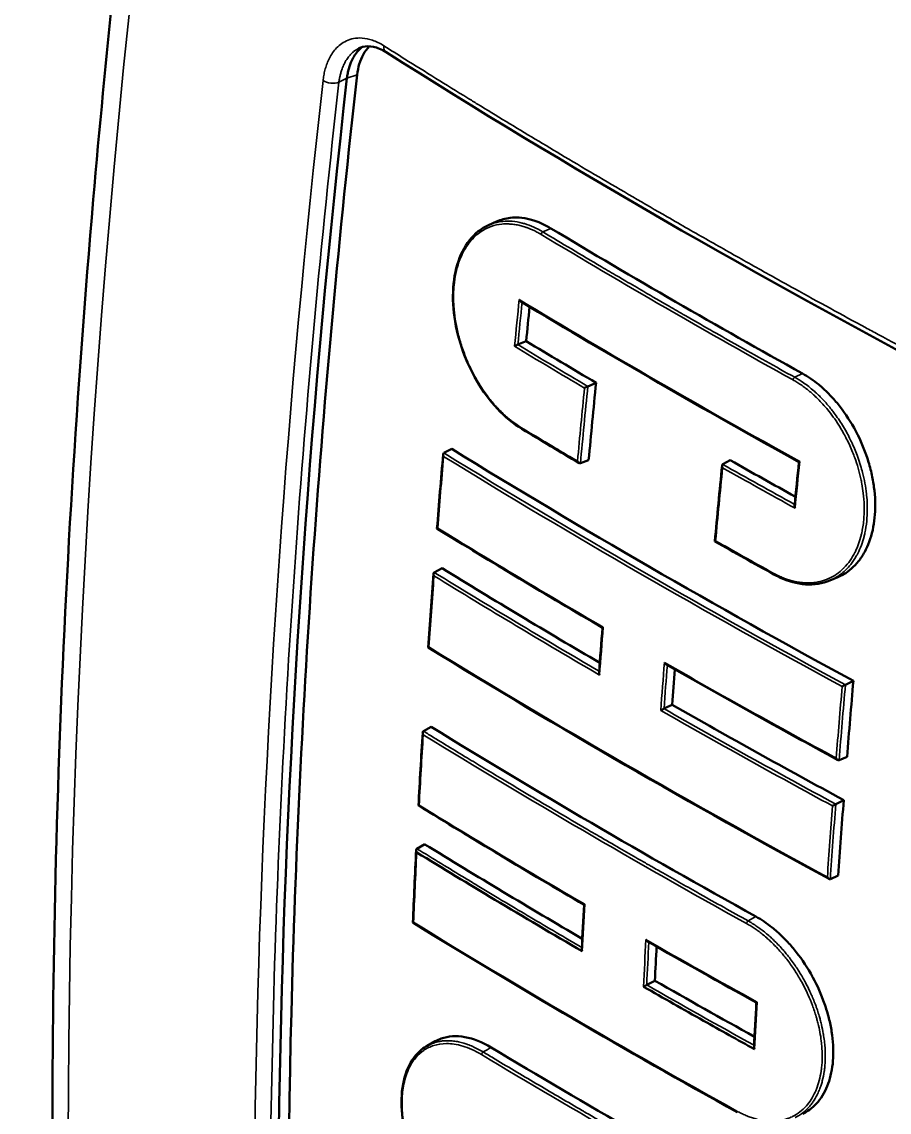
# Model space of a CAD drawing. Header units: millimetres. Extents: x 40 to 2195, y 40 to 1687.
# Drawn here: x 384.21 to 423.02, y 1357.22 to 1406.01 of the extents above; entities that cross this region are included whole.
import ezdxf

# ---------------------------------------------------------------- set-up
doc = ezdxf.new("R2010")
doc.units = ezdxf.units.MM
doc.header["$LTSCALE"] = 8
doc.layers.add('Visible (ISO)', color=7, linetype='Continuous', lineweight=50)
doc.layers.add('Visible Narrow (ISO)', color=7, linetype='Continuous', lineweight=35)

msp = doc.modelspace()

# ---------------------------------------------------------------- linework, layer by layer
at = {"layer": 'Visible (ISO)'}
for p, q in [((400.061, 1405.126), (400.061, 1405.126)), ((399.295, 1404.827), (399.294, 1404.827)), ((405.092, 1396.911), (405.448, 1397.071)), ((405.092, 1396.911), (405.092, 1396.911)), ((405.274, 1396.983), (405.273, 1396.983)), ((405.818, 1397.088), (405.818, 1397.088)), ((405.818, 1396.967), (405.818, 1396.967)), ((404.896, 1396.708), (404.896, 1396.708)), ((406.407, 1391.565), (406.782, 1391.723)), ((409.539, 1389.698), (409.91, 1389.858)), ((403.097, 1386.72), (403.452, 1386.897)), ((409.208, 1386.257), (409.577, 1386.39)), ((415.576, 1386.211), (415.915, 1386.39)), ((402.665, 1381.378), (403.019, 1381.561)), ((420.043, 1380.995), (420.043, 1380.995)), ((420.725, 1381.162), (420.375, 1381.015)), ((420.547, 1381.096), (420.547, 1381.096)), ((421.065, 1376.346), (421.422, 1376.522)), ((412.948, 1375.28), (413.314, 1375.456)), ((402.18, 1374.273), (402.535, 1374.463)), ((420.785, 1372.973), (421.14, 1373.123)), ((420.633, 1371.005), (420.99, 1371.186)), ((401.89, 1369.012), (402.245, 1369.208)), ((420.391, 1367.654), (420.746, 1367.81)), ((412.174, 1362.914), (412.541, 1363.104)), ((402.357, 1360.195), (402.715, 1360.394)), ((402.357, 1360.195), (402.357, 1360.194))]:
    msp.add_line(p, q, dxfattribs=at)
for centre, major_axis, ratio, start_param, end_param in [((717.722, 1536.23), (227.724, 394.43), 0.57735, 2.217515, 2.435242), ((692.607, 1554.662), (-394.774, -0.008), 0.577364, 0.765228, 0.805544), ((406.544, 1393.613), (0.063, -0.127), 0.546708, 4.671425, 5.571938), ((726.363, 1531.241), (227.652, 394.305), 0.57735, 2.230948, 2.234869), ((406.332, 1391.522), (-0.106, -0.053), 0.062312, 3.891026, 5.427065), ((693.396, 1522.014), (-397.11, 28.855), 0.525946, 0.803427, 0.814725), ((409.463, 1389.655), (-0.106, -0.054), 0.05702, 3.88272, 5.418759), ((729.544, 1529.405), (227.689, 394.368), 0.57735, 2.234883, 2.243754), ((403.161, 1386.593), (-0.064, 0.126), 0.556118, 6.281681, 7.818037), ((692.461, 1543.388), (-396.218, -0.006), 0.577361, 0.753313, 0.817465), ((409.149, 1386.385), (0.064, -0.126), 0.547028, 4.678926, 6.214963), ((415.641, 1386.086), (-0.065, 0.125), 0.53838, 0.003485, 1.539523), ((693.368, 1522.031), (-397.18, 27.875), 0.524316, 0.834858, 0.845041), ((418.879, 1384.28), (-0.066, 0.125), 0.534604, 0.681377, 1.542693), ((402.895, 1383.391), (-0.105, -0.053), 0.055299, 5.451947, 6.317027), ((415.328, 1382.82), (-0.106, -0.055), 0.043905, 5.399865, 6.311608), ((402.729, 1381.252), (-0.064, 0.126), 0.560184, 0.002521, 1.53877), ((692.408, 1538.27), (-396.753, -0.006), 0.57736, 0.753357, 0.779001), ((410.301, 1378.955), (-0.105, -0.055), 0.043676, 5.431612, 6.255748), ((402.5, 1378.072), (-0.104, -0.053), 0.04937, 5.46166, 6.313033), ((413.039, 1377.375), (0.066, -0.125), 0.547559, 4.687394, 5.571488), ((410.135, 1376.817), (-0.066, 0.125), 0.552167, 0.722918, 1.544921), ((733.996, 1526.834), (227.697, 394.383), 0.57735, 2.261184, 2.265254), ((420.987, 1376.301), (-0.105, -0.057), 0.031375, 3.862411, 5.398767), ((741.531, 1522.484), (227.599, 394.212), 0.57735, 2.251464, 2.260216), ((692.408, 1538.27), (-396.753, -0.006), 0.57736, 0.790558, 0.817422), ((412.873, 1375.236), (-0.104, -0.055), 0.037072, 3.891899, 5.428344), ((692.347, 1531.415), (-397.352, -0.005), 0.577358, 0.753407, 0.805419), ((420.721, 1373.099), (0.067, -0.124), 0.539343, 4.694298, 6.230328), ((402.066, 1370.995), (-0.103, -0.054), 0.041426, 5.474743, 6.307808), ((420.556, 1370.96), (-0.105, -0.057), 0.025469, 3.872105, 5.408458), ((741.531, 1522.484), (227.599, 394.212), 0.57735, 2.265214, 2.273954), ((692.547, 1518.675), (-398.073, 8.181), 0.563466, 0.765196, 0.790712), ((692.31, 1507.166), (-398.515, 19.665), 0.542556, 0.781418, 0.794132), ((420.326, 1367.779), (0.068, -0.124), 0.543546, 4.69831, 6.234343), ((692.31, 1507.166), (-398.515, 19.665), 0.542556, 0.794132, 0.808164), ((401.813, 1365.758), (-0.102, -0.054), 0.035505, 5.484488, 6.304018), ((412.21, 1364.979), (0.068, -0.124), 0.557201, 4.696637, 5.548605), ((733.996, 1526.834), (227.697, 394.383), 0.57735, 2.293372, 2.297363), ((409.364, 1364.454), (-0.067, 0.124), 0.56173, 0.7458, 1.526477), ((412.101, 1362.872), (-0.103, -0.056), 0.023392, 3.914993, 5.419423), ((692.31, 1507.166), (-398.515, 19.664), 0.542558, 0.817882, 0.827317), ((692.541, 1518.681), (-398.077, 7.954), 0.563098, 0.801967, 0.817599), ((417.181, 1362.185), (-0.103, -0.057), 0.018079, 5.434265, 6.27186), ((692.31, 1507.166), (-398.515, 19.664), 0.542558, 0.827317, 0.835266), ((692.324, 1517.687), (-398.153, 1.746), 0.574256, 0.767941, 0.813821), ((417.073, 1360.08), (-0.069, 0.123), 0.55363, 0.725635, 1.560953)]:
    msp.add_ellipse(centre, major_axis=major_axis, ratio=ratio, start_param=start_param, end_param=end_param, dxfattribs=at)
for points, knots in [([(389.449, 1300.75), (387.28, 1315.704), (386.019, 1331.417), (385.341, 1363.927), (385.921, 1380.794), (388.504, 1410.731), (390.088, 1423.651), (392.153, 1436.731)], [0, 0, 0, 0, 6.04023, 6.04023, 12.072816, 12.072816, 16.498672, 16.498672, 16.498672, 16.498672]), ([(398.763, 1403.485), (398.771, 1403.558), (398.782, 1403.63), (398.808, 1403.771), (398.824, 1403.84), (398.878, 1404.04), (398.922, 1404.165), (399.012, 1404.357), (399.052, 1404.429), (399.12, 1404.536), (399.145, 1404.573), (399.245, 1404.703), (399.325, 1404.786), (399.427, 1404.867), (399.441, 1404.878), (399.456, 1404.888)], [0.0000293, 0.0000293, 0.0000293, 0.0000293, 0.0255319, 0.0255319, 0.0510632, 0.0510632, 0.1022479, 0.1022479, 0.1363719, 0.1363719, 0.155874, 0.155874, 0.2078289, 0.2078289, 0.21638, 0.21638, 0.21638, 0.21638]), ([(399.219, 1403.638), (399.238, 1403.809), (399.271, 1403.971), (399.361, 1404.274), (399.418, 1404.414), (399.568, 1404.686), (399.663, 1404.813), (399.772, 1404.917)], [-0.472271, -0.472271, -0.472271, -0.472271, -0.4128749, -0.4128749, -0.3533168, -0.3533168, -0.2839025, -0.2839025, -0.2839025, -0.2839025]), ([(400.51, 1404.65), (400.314, 1404.774), (400.119, 1404.855), (399.771, 1404.93), (399.614, 1404.928), (399.412, 1404.878), (399.352, 1404.856), (399.295, 1404.827)], [0, 0, 0, 0, 0.0944438, 0.0944438, 0.1884282, 0.1884282, 0.2309997, 0.2309997, 0.2309997, 0.2309997]), ([(397.135, 1321.77), (396.213, 1334.676), (395.926, 1347.996), (396.622, 1375.346), (397.605, 1389.355), (399.219, 1403.637)], [-9.905801, -9.905801, -9.905801, -9.905801, -4.95291, -4.95291, -0.000049, -0.000049, -0.000049, -0.000049]), ([(406.593, 1387.792), (406.212, 1388.022), (405.835, 1388.332), (405.154, 1389.06), (404.839, 1389.486), (404.301, 1390.406), (404.071, 1390.91), (403.725, 1391.936), (403.605, 1392.47), (403.487, 1393.501), (403.49, 1394.01), (403.619, 1394.94), (403.746, 1395.372), (404.112, 1396.102), (404.355, 1396.41), (404.78, 1396.747), (404.932, 1396.839), (405.092, 1396.911)], [0, 0, 0, 0, 0.163694, 0.163694, 0.32524, 0.32524, 0.487601, 0.487601, 0.651103, 0.651103, 0.815543, 0.815543, 0.980453, 0.980453, 1.144804, 1.144804, 1.225611, 1.225611, 1.225611, 1.225611]), ([(407.889, 1396.77), (407.653, 1396.912), (407.413, 1397.025), (407.175, 1397.105), (407.104, 1397.129), (407.034, 1397.15), (406.964, 1397.168), (406.797, 1397.211), (406.632, 1397.238), (406.47, 1397.248), (406.334, 1397.257), (406.2, 1397.254), (406.07, 1397.24), (405.852, 1397.216), (405.644, 1397.159), (405.448, 1397.071)], [0.000001, 0.000001, 0.000001, 0.000001, 0.1025906, 0.1025906, 0.1025906, 0.1329629, 0.1329629, 0.1329629, 0.2055168, 0.2055168, 0.2055168, 0.2666887, 0.2666887, 0.2666887, 0.3694894, 0.3694894, 0.3694894, 0.3694894]), ([(420.725, 1381.162), (420.811, 1381.198), (420.894, 1381.239), (420.975, 1381.285), (420.979, 1381.288), (420.984, 1381.29), (420.988, 1381.293), (421.228, 1381.433), (421.454, 1381.625), (421.654, 1381.877), (421.753, 1382.001), (421.845, 1382.139), (421.928, 1382.293), (422.007, 1382.436), (422.074, 1382.587), (422.132, 1382.742), (422.259, 1383.085), (422.336, 1383.451), (422.373, 1383.821), (422.41, 1384.19), (422.411, 1384.598), (422.362, 1385.039), (422.341, 1385.237), (422.309, 1385.442), (422.266, 1385.652), (422.221, 1385.876), (422.165, 1386.096), (422.101, 1386.31), (421.971, 1386.741), (421.806, 1387.147), (421.62, 1387.521), (421.616, 1387.53), (421.611, 1387.539), (421.607, 1387.548), (421.407, 1387.946), (421.175, 1388.322), (420.916, 1388.668), (420.799, 1388.825), (420.676, 1388.976), (420.548, 1389.12), (420.397, 1389.291), (420.239, 1389.45), (420.076, 1389.597), (420.008, 1389.659), (419.939, 1389.718), (419.869, 1389.776), (419.633, 1389.969), (419.39, 1390.136), (419.143, 1390.273)], [0.359759, 0.359759, 0.359759, 0.359759, 0.402582, 0.402582, 0.402582, 0.404955, 0.404955, 0.404955, 0.532597, 0.532597, 0.532597, 0.595416, 0.595416, 0.595416, 0.65441, 0.65441, 0.65441, 0.784707, 0.784707, 0.784707, 0.914588, 0.914588, 0.914588, 0.972952, 0.972952, 0.972952, 1.035203, 1.035203, 1.035203, 1.160774, 1.160774, 1.160774, 1.163741, 1.163741, 1.163741, 1.297612, 1.297612, 1.297612, 1.358369, 1.358369, 1.358369, 1.430443, 1.430443, 1.430443, 1.460614, 1.460614, 1.460614, 1.562539, 1.562539, 1.562539, 1.562539]), ([(418.985, 1386.313), (418.985, 1386.313), (418.986, 1386.314), (418.99, 1386.317), (418.994, 1386.321), (419.009, 1386.329), (419.018, 1386.334), (419.022, 1386.337), (419.022, 1386.337), (419.022, 1386.337)], [-0.004842112, -0.004842112, -0.004842112, -0.004842112, -0.003891126, -0.003891126, -0.002246713, -0.002246713, 0, 0, 0.000037705, 0.000037705, 0.000037705, 0.000037705]), ([(420.375, 1381.015), (420.042, 1380.876), (419.668, 1380.816), (418.907, 1380.866), (418.509, 1380.973), (418.033, 1381.195), (417.945, 1381.24), (417.858, 1381.288)], [0, 0, 0, 0, 0.1610878, 0.1610878, 0.3202573, 0.3202573, 0.3561771, 0.3561771, 0.3561771, 0.3561771]), ([(402.18, 1374.273), (402.175, 1374.27), (402.17, 1374.266), (402.161, 1374.255), (402.158, 1374.248), (402.151, 1374.229), (402.149, 1374.215), (402.15, 1374.185), (402.153, 1374.17), (402.162, 1374.137), (402.169, 1374.122), (402.173, 1374.114), (402.173, 1374.114), (402.173, 1374.114)], [0.000001, 0.000001, 0.000001, 0.000001, 0.00234912, 0.00234912, 0.00499152, 0.00499152, 0.00933891, 0.00933891, 0.01331814, 0.01331814, 0.01856634, 0.01856634, 0.01868873, 0.01868873, 0.01868873, 0.01868873]), ([(401.89, 1369.012), (401.885, 1369.008), (401.88, 1369.004), (401.871, 1368.993), (401.868, 1368.987), (401.861, 1368.967), (401.859, 1368.953), (401.861, 1368.923), (401.863, 1368.908), (401.873, 1368.875), (401.88, 1368.86), (401.884, 1368.853), (401.884, 1368.852), (401.884, 1368.849)], [0.000001, 0.000001, 0.000001, 0.000001, 0.00236883, 0.00236883, 0.00503564, 0.00503564, 0.00940034, 0.00940034, 0.01335065, 0.01335065, 0.01867467, 0.01867467, 0.01878284, 0.01878284, 0.01878284, 0.01878284]), ([(409.369, 1366.504), (409.369, 1366.504), (409.37, 1366.504), (409.372, 1366.506), (409.376, 1366.509), (409.388, 1366.516), (409.396, 1366.521), (409.401, 1366.524), (409.401, 1366.524), (409.402, 1366.524)], [-0.005596045, -0.005596045, -0.005596045, -0.005596045, -0.004792033, -0.004792033, -0.002711091, -0.002711091, 0, 0, 0.00006603, 0.00006603, 0.00006603, 0.00006603]), ([(419.165, 1357.152), (419.205, 1357.172), (419.244, 1357.192), (419.282, 1357.215), (419.288, 1357.218), (419.294, 1357.222), (419.3, 1357.225), (419.525, 1357.358), (419.733, 1357.541), (419.913, 1357.78), (420.003, 1357.899), (420.086, 1358.033), (420.16, 1358.182), (420.229, 1358.319), (420.286, 1358.463), (420.334, 1358.612), (420.441, 1358.942), (420.498, 1359.295), (420.517, 1359.653), (420.535, 1360.011), (420.516, 1360.406), (420.448, 1360.834), (420.417, 1361.025), (420.377, 1361.223), (420.326, 1361.426), (420.271, 1361.646), (420.206, 1361.861), (420.133, 1362.071), (419.987, 1362.489), (419.809, 1362.884), (419.611, 1363.25), (419.605, 1363.261), (419.6, 1363.272), (419.594, 1363.283), (419.38, 1363.673), (419.136, 1364.044), (418.867, 1364.385), (418.746, 1364.538), (418.621, 1364.686), (418.491, 1364.827), (418.333, 1364.997), (418.17, 1365.156), (418.003, 1365.304), (417.934, 1365.364), (417.865, 1365.423), (417.795, 1365.479), (417.555, 1365.672), (417.308, 1365.839), (417.06, 1365.977)], [0.381252, 0.381252, 0.381252, 0.381252, 0.40271, 0.40271, 0.40271, 0.406135, 0.406135, 0.406135, 0.532573, 0.532573, 0.532573, 0.595958, 0.595958, 0.595958, 0.654617, 0.654617, 0.654617, 0.785024, 0.785024, 0.785024, 0.915233, 0.915233, 0.915233, 0.973595, 0.973595, 0.973595, 1.036711, 1.036711, 1.036711, 1.162183, 1.162183, 1.162183, 1.165896, 1.165896, 1.165896, 1.3003, 1.3003, 1.3003, 1.360761, 1.360761, 1.360761, 1.433866, 1.433866, 1.433866, 1.463923, 1.463923, 1.463923, 1.566843, 1.566843, 1.566843, 1.566843]), ([(405.219, 1360.117), (404.82, 1360.357), (404.421, 1360.515), (403.657, 1360.651), (403.3, 1360.628), (402.888, 1360.482), (402.8, 1360.442), (402.715, 1360.394)], [-1.3084077, -1.3084077, -1.3084077, -1.3084077, -1.1803017, -1.1803017, -1.0526779, -1.0526779, -1.0156864, -1.0156864, -1.0156864, -1.0156864]), ([(404.598, 1351.494), (404.214, 1351.725), (403.829, 1352.035), (403.119, 1352.759), (402.785, 1353.18), (402.203, 1354.082), (401.947, 1354.575), (401.546, 1355.569), (401.394, 1356.083), (401.214, 1357.067), (401.182, 1357.549), (401.24, 1358.432), (401.334, 1358.841), (401.634, 1359.527), (401.844, 1359.813), (402.181, 1360.086), (402.267, 1360.144), (402.357, 1360.194)], [0.000207, 0.000207, 0.000207, 0.000207, 0.165282, 0.165282, 0.327833, 0.327833, 0.490071, 0.490071, 0.652248, 0.652248, 0.814007, 0.814007, 0.977768, 0.977768, 1.139661, 1.139661, 1.190787, 1.190787, 1.190787, 1.190787])]:
    msp.add_open_spline(points, degree=3, knots=knots, dxfattribs=at)
for points in [[(425.95, 1389.962), (417.094, 1394.63), (408.597, 1399.536), (400.51, 1404.65)], [(418.985, 1386.313), (414.747, 1388.653), (410.599, 1391.048), (406.546, 1393.494)], [(409.152, 1386.266), (408.295, 1386.774), (407.442, 1387.283), (406.593, 1387.793)], [(402.79, 1383.338), (402.878, 1384.445), (402.971, 1385.553), (403.066, 1386.663)], [(415.222, 1382.765), (415.327, 1383.895), (415.436, 1385.026), (415.548, 1386.16)], [(418.786, 1384.355), (418.851, 1385.007), (418.917, 1385.66), (418.985, 1386.313)], [(410.197, 1378.901), (407.694, 1380.36), (405.225, 1381.84), (402.791, 1383.338)], [(417.858, 1381.287), (416.976, 1381.778), (416.097, 1382.27), (415.222, 1382.764)], [(402.396, 1378.018), (402.471, 1379.117), (402.551, 1380.218), (402.634, 1381.321)], [(410.04, 1376.887), (410.091, 1377.557), (410.143, 1378.229), (410.197, 1378.901)], [(420.335, 1367.661), (414.168, 1371.001), (408.182, 1374.457), (402.396, 1378.018)], [(420.731, 1372.98), (418.136, 1374.386), (415.573, 1375.811), (413.044, 1377.257)], [(401.963, 1370.941), (402.021, 1372.03), (402.084, 1373.121), (402.15, 1374.213)], [(409.369, 1366.504), (406.866, 1367.964), (404.397, 1369.443), (401.963, 1370.941)], [(401.711, 1365.703), (401.757, 1366.784), (401.806, 1367.866), (401.86, 1368.951)], [(409.267, 1364.52), (409.3, 1365.181), (409.334, 1365.842), (409.369, 1366.504)], [(416.227, 1357.222), (411.263, 1359.976), (406.421, 1362.805), (401.711, 1365.703)], [(417.078, 1362.128), (415.443, 1363.031), (413.822, 1363.942), (412.214, 1364.862)], [(416.976, 1360.147), (417.009, 1360.807), (417.043, 1361.467), (417.078, 1362.128)]]:
    msp.add_open_spline(points, degree=3, dxfattribs=at)
at = {"layer": 'Visible Narrow (ISO)'}
for p, q in [((398.402, 1403.305), (398.763, 1403.485)), ((398.763, 1403.485), (399.219, 1403.638)), ((407.528, 1396.61), (407.889, 1396.77)), ((418.796, 1390.105), (419.143, 1390.273)), ((416.711, 1365.783), (417.06, 1365.977))]:
    msp.add_line(p, q, dxfattribs=at)
for centre, major_axis, ratio, start_param, end_param in [((695.693, 1547.208), (-215.008, -399.565), 0.556823, 5.274195, 5.638764), ((400.777, 1405.073), (-0.267, -0.423), 0.603, 5.375287, 6.28308), ((717.337, 1536.452), (-228.211, -395.272), 0.57735, 5.35922, 5.576788), ((398.061, 1403.514), (-0.497, 0.056), 0.492074, 0.791687, 2.381269), ((407.521, 1396.525), (0.0515, 0.0857), 0.588868, 0.695644, 2.231201), ((692.607, 1554.625), (-395.384, 0), 0.57735, 0.76524, 0.805557), ((726.271, 1531.294), (227.951, 394.822), 0.57735, 2.229797, 2.235126), ((726.43, 1531.295), (227.964, 394.856), 0.57734, 2.230065, 2.234899), ((692.563, 1551.512), (395.818, 0), 0.57735, 3.904569, 3.949414), ((693.389, 1521.934), (-397.712, 28.897), 0.525949, 0.80313, 0.814428), ((693.31, 1521.975), (-397.493, 28.883), 0.525947, 0.803381, 0.814682), ((418.789, 1390.02), (0.0485, 0.0875), 0.565595, 0.675484, 2.21158), ((729.456, 1529.455), (227.988, 394.887), 0.57735, 2.235141, 2.243496), ((729.374, 1529.338), (227.832, 394.601), 0.577365, 2.23493, 2.243728), ((406.644, 1387.879), (-0.0515, -0.0857), 0.588839, 5.398509, 6.283185), ((692.459, 1543.41), (-396.718, -0.001), 0.577351, 0.753366, 0.817429), ((723.631, 1532.818), (-227.9, -394.735), 0.57735, 5.393316, 5.401551), ((692.461, 1543.337), (-396.827, 0), 0.577351, 0.753619, 0.817176), ((693.208, 1521.952), (-397.453, 27.894), 0.524317, 0.834898, 0.84613), ((738.822, 1524.048), (-227.951, -394.822), 0.57735, 5.371389, 5.376714), ((735.636, 1525.887), (-227.988, -394.887), 0.57735, 5.376738, 5.38508), ((693.362, 1521.958), (-397.782, 27.909), 0.524333, 0.835142, 0.846439), ((692.422, 1540.337), (397.147, 0.078), 0.577477, 3.895125, 3.922002), ((692.497, 1509.783), (397.294, -36.858), 0.508753, 3.988291, 3.992623), ((692.497, 1509.783), (397.294, -36.858), 0.508753, 3.992623, 3.997294), ((723.631, 1532.818), (-227.9, -394.735), 0.57735, 5.407065, 5.41529), ((692.407, 1538.213), (-397.361, 0), 0.57735, 0.753662, 0.780526), ((692.402, 1538.285), (-397.249, -0.001), 0.577351, 0.753409, 0.780189), ((417.907, 1381.376), (-0.0486, -0.0874), 0.564937, 5.408093, 6.283266), ((731.177, 1528.462), (-227.998, -394.904), 0.57735, 5.401593, 5.407104), ((692.378, 1535.147), (397.644, -0.001), 0.577349, 3.895279, 3.958705), ((733.915, 1526.881), (227.998, 394.904), 0.57735, 2.26, 2.265512), ((692.428, 1540.268), (397.156, 0), 0.57735, 3.931866, 3.958743), ((734.067, 1526.881), (228.006, 394.924), 0.577345, 2.260274, 2.265288), ((741.36, 1522.405), (227.73, 394.438), 0.577351, 2.251502, 2.26018), ((741.462, 1522.524), (227.9, 394.735), 0.57735, 2.251723, 2.259959), ((692.407, 1538.218), (-397.36, -0.005), 0.577358, 0.790264, 0.817127), ((692.384, 1538.273), (-397.222, 0.001), 0.577349, 0.790522, 0.817388), ((723.631, 1532.818), (-227.9, -394.735), 0.57735, 5.425473, 5.433685), ((692.347, 1531.35), (-397.958, 0), 0.57735, 0.75371, 0.805426), ((692.322, 1528.322), (398.179, 0.037), 0.57741, 3.895267, 3.922075), ((741.397, 1522.42), (227.756, 394.484), 0.577351, 2.265252, 2.273918), ((741.462, 1522.524), (227.9, 394.735), 0.57735, 2.265473, 2.273697), ((723.631, 1532.818), (-227.9, -394.735), 0.57735, 5.439198, 5.447391), ((731.177, 1528.462), (-227.998, -394.904), 0.57735, 5.433713, 5.439205), ((692.292, 1523.179), (398.494, 0.001), 0.577352, 3.895344, 3.946989), ((416.709, 1365.699), (0.0485, 0.0874), 0.565672, 0.737997, 2.274099), ((733.915, 1526.881), (227.998, 394.904), 0.57735, 2.29212, 2.297616), ((692.324, 1528.289), (398.181, 0), 0.57735, 3.931853, 3.94928), ((734.087, 1526.895), (228.02, 394.95), 0.577344, 2.292401, 2.297396), ((692.401, 1518.603), (-398.381, 7.959), 0.5631, 0.801917, 0.818746), ((738.822, 1524.048), (-227.951, -394.822), 0.57735, 5.433699, 5.439204), ((692.273, 1506.276), (-398.771, 13.52), 0.553854, 0.784595, 0.830155), ((404.855, 1359.837), (0.0515, 0.0857), 0.588903, 0.790554, 2.343421), ((416.275, 1357.31), (-0.0485, -0.0874), 0.565681, 5.437871, 6.283266)]:
    msp.add_ellipse(centre, major_axis=major_axis, ratio=ratio, start_param=start_param, end_param=end_param, dxfattribs=at)
for points, knots in [([(400.412, 1404.94), (400.233, 1405.053), (399.892, 1405.213), (399.438, 1405.302), (399.05, 1405.276), (398.725, 1405.166), (398.459, 1405), (398.244, 1404.794), (398.075, 1404.565), (397.944, 1404.326), (397.844, 1404.08), (397.774, 1403.847), (397.723, 1403.612), (397.701, 1403.456), (397.692, 1403.379)], [0, 0, 0, 0, 0.0833333, 0.1666667, 0.25, 0.3333333, 0.4166667, 0.5, 0.5833333, 0.6666667, 0.75, 0.8333333, 0.9166667, 1, 1, 1, 1]), ([(399.294, 1404.827), (399.264, 1404.812), (399.235, 1404.796), (399.17, 1404.756), (399.134, 1404.732), (399.097, 1404.704), (399.093, 1404.701), (399.052, 1404.67), (399.018, 1404.64), (398.955, 1404.581), (398.927, 1404.552), (398.869, 1404.487), (398.839, 1404.451), (398.79, 1404.385), (398.77, 1404.356), (398.728, 1404.292), (398.707, 1404.256), (398.668, 1404.188), (398.651, 1404.154), (398.617, 1404.085), (398.601, 1404.05), (398.571, 1403.979), (398.558, 1403.945), (398.535, 1403.882), (398.525, 1403.853), (398.506, 1403.796), (398.498, 1403.767), (398.486, 1403.728), (398.484, 1403.718), (398.467, 1403.655), (398.454, 1403.603), (398.44, 1403.535), (398.437, 1403.52), (398.423, 1403.447), (398.413, 1403.389), (398.404, 1403.323), (398.403, 1403.314), (398.402, 1403.305)], [0.3420576, 0.3420576, 0.3420576, 0.3420576, 0.3721606, 0.3721606, 0.4121559, 0.4121559, 0.4166667, 0.4166667, 0.4603672, 0.4603672, 0.5, 0.5, 0.5470528, 0.5470528, 0.5833333, 0.5833333, 0.6263423, 0.6263423, 0.6666667, 0.6666667, 0.7087995, 0.7087995, 0.75, 0.75, 0.785041, 0.785041, 0.8210174, 0.8210174, 0.8333333, 0.8333333, 0.8982994, 0.8982994, 0.9166667, 0.9166667, 0.9887464, 0.9887464, 1, 1, 1, 1]), ([(425.853, 1390.251), (425.319, 1390.533), (424.772, 1390.823), (424.21, 1391.122), (423.662, 1391.414), (423.101, 1391.715), (422.525, 1392.026), (422.338, 1392.127), (422.148, 1392.229), (421.958, 1392.332), (421.442, 1392.611), (420.916, 1392.898), (420.38, 1393.191), (419.861, 1393.476), (419.333, 1393.766), (418.798, 1394.062), (418.416, 1394.274), (418.03, 1394.488), (417.641, 1394.705), (417.045, 1395.038), (416.443, 1395.376), (415.837, 1395.719), (415.239, 1396.057), (414.637, 1396.399), (414.032, 1396.745), (413.719, 1396.925), (413.404, 1397.105), (413.089, 1397.287), (412.07, 1397.874), (411.045, 1398.471), (410.031, 1399.069), (409.517, 1399.371), (409.006, 1399.674), (408.499, 1399.976), (408.056, 1400.24), (407.617, 1400.503), (407.184, 1400.764), (406.745, 1401.027), (406.313, 1401.289), (405.887, 1401.547), (405.452, 1401.812), (405.024, 1402.073), (404.606, 1402.329), (404.458, 1402.419), (404.312, 1402.509), (404.168, 1402.598), (403.677, 1402.899), (403.201, 1403.194), (402.739, 1403.481), (402.264, 1403.776), (401.802, 1404.065), (401.354, 1404.346), (401.034, 1404.547), (400.72, 1404.745), (400.412, 1404.94)], [0, 0, 0, 0, 0.072612, 0.072612, 0.072612, 0.143538, 0.143538, 0.143538, 0.166667, 0.166667, 0.166667, 0.229194, 0.229194, 0.229194, 0.289872, 0.289872, 0.289872, 0.333333, 0.333333, 0.333333, 0.400048, 0.400048, 0.400048, 0.46584, 0.46584, 0.46584, 0.5, 0.5, 0.5, 0.610613, 0.610613, 0.610613, 0.666667, 0.666667, 0.666667, 0.715567, 0.715567, 0.715567, 0.76497, 0.76497, 0.76497, 0.815524, 0.815524, 0.815524, 0.833333, 0.833333, 0.833333, 0.893665, 0.893665, 0.893665, 0.955708, 0.955708, 0.955708, 1, 1, 1, 1]), ([(407.449, 1396.497), (407.386, 1396.535), (407.323, 1396.57), (407.26, 1396.603), (407.133, 1396.671), (407.007, 1396.729), (406.881, 1396.777), (406.836, 1396.795), (406.792, 1396.811), (406.747, 1396.826), (406.685, 1396.846), (406.623, 1396.865), (406.561, 1396.881), (406.486, 1396.901), (406.411, 1396.917), (406.336, 1396.931), (406.261, 1396.944), (406.186, 1396.954), (406.112, 1396.96), (406.038, 1396.966), (405.965, 1396.969), (405.892, 1396.969), (405.873, 1396.969), (405.853, 1396.968), (405.834, 1396.968), (405.787, 1396.966), (405.741, 1396.963), (405.695, 1396.959), (405.529, 1396.943), (405.369, 1396.908), (405.216, 1396.854), (405.146, 1396.829), (405.077, 1396.8), (405.01, 1396.768), (404.979, 1396.753), (404.949, 1396.738), (404.919, 1396.721), (404.721, 1396.612), (404.537, 1396.468), (404.374, 1396.291), (404.358, 1396.274), (404.342, 1396.256), (404.327, 1396.238), (404.311, 1396.22), (404.295, 1396.201), (404.28, 1396.183), (404.124, 1395.993), (403.99, 1395.772), (403.881, 1395.524), (403.865, 1395.488), (403.849, 1395.451), (403.834, 1395.414), (403.829, 1395.401), (403.824, 1395.389), (403.819, 1395.376), (403.759, 1395.219), (403.707, 1395.053), (403.665, 1394.879), (403.624, 1394.711), (403.593, 1394.535), (403.571, 1394.353), (403.536, 1394.071), (403.524, 1393.776), (403.535, 1393.471), (403.539, 1393.376), (403.544, 1393.281), (403.552, 1393.184), (403.553, 1393.167), (403.555, 1393.15), (403.556, 1393.133), (403.59, 1392.755), (403.657, 1392.367), (403.756, 1391.982), (403.759, 1391.97), (403.762, 1391.959), (403.765, 1391.947), (403.774, 1391.913), (403.783, 1391.878), (403.792, 1391.844), (403.821, 1391.742), (403.851, 1391.64), (403.883, 1391.539), (403.916, 1391.438), (403.95, 1391.338), (403.987, 1391.238), (404.023, 1391.14), (404.06, 1391.042), (404.1, 1390.946), (404.129, 1390.876), (404.158, 1390.807), (404.189, 1390.739), (404.21, 1390.691), (404.231, 1390.643), (404.253, 1390.596), (404.3, 1390.496), (404.349, 1390.397), (404.399, 1390.301), (404.499, 1390.11), (404.603, 1389.928), (404.711, 1389.758), (404.726, 1389.734), (404.741, 1389.71), (404.756, 1389.687), (404.79, 1389.634), (404.824, 1389.583), (404.859, 1389.532), (404.917, 1389.446), (404.977, 1389.363), (405.036, 1389.284), (405.098, 1389.202), (405.159, 1389.123), (405.221, 1389.048), (405.273, 1388.984), (405.325, 1388.923), (405.377, 1388.864), (405.421, 1388.814), (405.465, 1388.766), (405.509, 1388.72), (405.574, 1388.651), (405.639, 1388.586), (405.703, 1388.524), (405.769, 1388.459), (405.835, 1388.399), (405.901, 1388.342), (405.932, 1388.315), (405.962, 1388.288), (405.993, 1388.263), (406.044, 1388.22), (406.094, 1388.18), (406.144, 1388.142), (406.201, 1388.097), (406.258, 1388.055), (406.315, 1388.016), (406.373, 1387.975), (406.431, 1387.936), (406.488, 1387.9), (406.516, 1387.882), (406.544, 1387.865), (406.573, 1387.848)], [0, 0, 0, 0, 0.0162412, 0.0162412, 0.0162412, 0.0490867, 0.0490867, 0.0490867, 0.0607006, 0.0607006, 0.0607006, 0.0769231, 0.0769231, 0.0769231, 0.0965202, 0.0965202, 0.0965202, 0.1161638, 0.1161638, 0.1161638, 0.1357988, 0.1357988, 0.1357988, 0.1410805, 0.1410805, 0.1410805, 0.1538462, 0.1538462, 0.1538462, 0.1998976, 0.1998976, 0.1998976, 0.2211537, 0.2211537, 0.2211537, 0.2307692, 0.2307692, 0.2307692, 0.2949742, 0.2949742, 0.2949742, 0.3013161, 0.3013161, 0.3013161, 0.3076923, 0.3076923, 0.3076923, 0.3720677, 0.3720677, 0.3720677, 0.3814451, 0.3814451, 0.3814451, 0.3846154, 0.3846154, 0.3846154, 0.4236889, 0.4236889, 0.4236889, 0.4615656, 0.4615656, 0.4615656, 0.5201952, 0.5201952, 0.5201952, 0.5384615, 0.5384615, 0.5384615, 0.5416851, 0.5416851, 0.5416851, 0.6132193, 0.6132193, 0.6132193, 0.6153846, 0.6153846, 0.6153846, 0.621779, 0.621779, 0.621779, 0.6407584, 0.6407584, 0.6407584, 0.6597242, 0.6597242, 0.6597242, 0.6786009, 0.6786009, 0.6786009, 0.6923077, 0.6923077, 0.6923077, 0.7019183, 0.7019183, 0.7019183, 0.7225212, 0.7225212, 0.7225212, 0.7634877, 0.7634877, 0.7634877, 0.7692308, 0.7692308, 0.7692308, 0.7821647, 0.7821647, 0.7821647, 0.804199, 0.804199, 0.804199, 0.8269572, 0.8269572, 0.8269572, 0.8461538, 0.8461538, 0.8461538, 0.8623521, 0.8623521, 0.8623521, 0.8864008, 0.8864008, 0.8864008, 0.9112905, 0.9112905, 0.9112905, 0.9230769, 0.9230769, 0.9230769, 0.9425669, 0.9425669, 0.9425669, 0.9651299, 0.9651299, 0.9651299, 0.9884086, 0.9884086, 0.9884086, 1, 1, 1, 1]), ([(407.528, 1396.61), (407.255, 1396.774), (406.979, 1396.898), (406.705, 1396.98), (406.675, 1396.988), (406.646, 1396.996), (406.617, 1397.004), (406.613, 1397.005), (406.609, 1397.006), (406.604, 1397.007), (406.306, 1397.085), (406.012, 1397.109), (405.734, 1397.082), (405.727, 1397.081), (405.72, 1397.08), (405.713, 1397.079), (405.495, 1397.055), (405.287, 1396.999), (405.092, 1396.911)], [0, 0, 0, 0, 0.0694934, 0.0694934, 0.0694934, 0.0769231, 0.0769231, 0.0769231, 0.0779828, 0.0779828, 0.0779828, 0.1538462, 0.1538462, 0.1538462, 0.1558088, 0.1558088, 0.1558088, 0.2155292, 0.2155292, 0.2155292, 0.2155292]), ([(418.796, 1390.105), (418.373, 1390.339), (417.942, 1390.579), (417.502, 1390.826), (417.061, 1391.072), (416.611, 1391.325), (416.15, 1391.586), (416.132, 1391.596), (416.114, 1391.606), (416.095, 1391.617), (415.736, 1391.82), (415.37, 1392.027), (415, 1392.238), (414.996, 1392.24), (414.993, 1392.242), (414.989, 1392.244), (414.629, 1392.45), (414.264, 1392.658), (413.898, 1392.868), (413.657, 1393.007), (413.416, 1393.146), (413.174, 1393.285), (413.166, 1393.29), (413.158, 1393.294), (413.15, 1393.299), (412.782, 1393.511), (412.414, 1393.724), (412.049, 1393.937), (411.775, 1394.096), (411.503, 1394.255), (411.233, 1394.413), (411.139, 1394.468), (411.045, 1394.523), (410.952, 1394.578), (410.715, 1394.717), (410.48, 1394.855), (410.248, 1394.991), (410.214, 1395.011), (410.181, 1395.031), (410.147, 1395.051), (409.69, 1395.32), (409.244, 1395.585), (408.806, 1395.846), (408.372, 1396.104), (407.947, 1396.359), (407.528, 1396.61)], [0, 0, 0, 0, 0.1225648, 0.1225648, 0.1225648, 0.2451296, 0.2451296, 0.2451296, 0.25, 0.25, 0.25, 0.3452838, 0.3452838, 0.3452838, 0.3461752, 0.3461752, 0.3461752, 0.4389421, 0.4389421, 0.4389421, 0.5, 0.5, 0.5, 0.5020288, 0.5020288, 0.5020288, 0.5949468, 0.5949468, 0.5949468, 0.6644362, 0.6644362, 0.6644362, 0.6886924, 0.6886924, 0.6886924, 0.75, 0.75, 0.75, 0.7589848, 0.7589848, 0.7589848, 0.8800878, 0.8800878, 0.8800878, 1, 1, 1, 1]), ([(417.838, 1381.341), (417.904, 1381.306), (417.97, 1381.271), (418.036, 1381.239), (418.102, 1381.207), (418.169, 1381.177), (418.235, 1381.149), (418.301, 1381.122), (418.368, 1381.096), (418.434, 1381.073), (418.496, 1381.052), (418.557, 1381.033), (418.619, 1381.015), (418.645, 1381.008), (418.671, 1381.001), (418.698, 1380.994), (418.782, 1380.973), (418.866, 1380.955), (418.951, 1380.941), (419.035, 1380.927), (419.12, 1380.917), (419.204, 1380.911), (419.288, 1380.904), (419.371, 1380.902), (419.454, 1380.904), (419.47, 1380.905), (419.486, 1380.905), (419.502, 1380.906), (419.516, 1380.907), (419.53, 1380.907), (419.544, 1380.908), (419.68, 1380.917), (419.812, 1380.937), (419.94, 1380.968), (420.069, 1380.999), (420.194, 1381.042), (420.313, 1381.095), (420.316, 1381.096), (420.319, 1381.098), (420.322, 1381.099), (420.443, 1381.154), (420.559, 1381.219), (420.67, 1381.296), (420.78, 1381.373), (420.885, 1381.46), (420.983, 1381.558), (420.988, 1381.563), (420.994, 1381.568), (420.999, 1381.574), (421.1, 1381.677), (421.194, 1381.79), (421.28, 1381.914), (421.355, 1382.021), (421.424, 1382.137), (421.486, 1382.259), (421.495, 1382.277), (421.504, 1382.295), (421.513, 1382.314), (421.566, 1382.423), (421.614, 1382.537), (421.657, 1382.656), (421.699, 1382.775), (421.737, 1382.899), (421.769, 1383.026), (421.78, 1383.071), (421.791, 1383.117), (421.8, 1383.163), (421.808, 1383.198), (421.815, 1383.233), (421.822, 1383.269), (421.859, 1383.465), (421.884, 1383.669), (421.897, 1383.878), (421.903, 1383.988), (421.907, 1384.099), (421.907, 1384.212), (421.907, 1384.266), (421.906, 1384.32), (421.904, 1384.374), (421.899, 1384.553), (421.886, 1384.735), (421.864, 1384.919), (421.848, 1385.06), (421.826, 1385.202), (421.8, 1385.344), (421.787, 1385.416), (421.773, 1385.487), (421.757, 1385.559), (421.722, 1385.722), (421.68, 1385.884), (421.633, 1386.046), (421.589, 1386.197), (421.54, 1386.347), (421.487, 1386.496), (421.456, 1386.582), (421.423, 1386.667), (421.389, 1386.751), (421.308, 1386.953), (421.218, 1387.151), (421.12, 1387.344), (421.077, 1387.429), (421.033, 1387.512), (420.987, 1387.595), (420.935, 1387.688), (420.882, 1387.78), (420.827, 1387.87), (420.75, 1387.997), (420.669, 1388.12), (420.585, 1388.24), (420.504, 1388.356), (420.419, 1388.47), (420.332, 1388.58), (420.263, 1388.666), (420.193, 1388.75), (420.121, 1388.832), (420.116, 1388.838), (420.111, 1388.843), (420.106, 1388.849), (420.034, 1388.93), (419.96, 1389.009), (419.886, 1389.085), (419.811, 1389.161), (419.736, 1389.234), (419.66, 1389.304), (419.626, 1389.335), (419.592, 1389.365), (419.558, 1389.395), (419.496, 1389.449), (419.433, 1389.502), (419.37, 1389.552), (419.337, 1389.578), (419.305, 1389.603), (419.272, 1389.628), (419.209, 1389.676), (419.144, 1389.723), (419.079, 1389.767), (419.015, 1389.811), (418.95, 1389.853), (418.885, 1389.893), (418.83, 1389.926), (418.776, 1389.959), (418.72, 1389.989)], [0.0000277, 0.0000277, 0.0000277, 0.0000277, 0.0176556, 0.0176556, 0.0176556, 0.0354503, 0.0354503, 0.0354503, 0.0532686, 0.0532686, 0.0532686, 0.0698869, 0.0698869, 0.0698869, 0.0769231, 0.0769231, 0.0769231, 0.0996333, 0.0996333, 0.0996333, 0.1224928, 0.1224928, 0.1224928, 0.1454533, 0.1454533, 0.1454533, 0.149911, 0.149911, 0.149911, 0.1538462, 0.1538462, 0.1538462, 0.1918536, 0.1918536, 0.1918536, 0.2298611, 0.2298611, 0.2298611, 0.2307692, 0.2307692, 0.2307692, 0.2692308, 0.2692308, 0.2692308, 0.3076923, 0.3076923, 0.3076923, 0.3098152, 0.3098152, 0.3098152, 0.3498097, 0.3498097, 0.3498097, 0.3846154, 0.3846154, 0.3846154, 0.3897722, 0.3897722, 0.3897722, 0.4202499, 0.4202499, 0.4202499, 0.4507662, 0.4507662, 0.4507662, 0.4615385, 0.4615385, 0.4615385, 0.4697431, 0.4697431, 0.4697431, 0.5148635, 0.5148635, 0.5148635, 0.5384615, 0.5384615, 0.5384615, 0.5497243, 0.5497243, 0.5497243, 0.5868972, 0.5868972, 0.5868972, 0.6153846, 0.6153846, 0.6153846, 0.6296864, 0.6296864, 0.6296864, 0.6621372, 0.6621372, 0.6621372, 0.6923077, 0.6923077, 0.6923077, 0.7096895, 0.7096895, 0.7096895, 0.7510607, 0.7510607, 0.7510607, 0.7692308, 0.7692308, 0.7692308, 0.7896905, 0.7896905, 0.7896905, 0.8182969, 0.8182969, 0.8182969, 0.8461538, 0.8461538, 0.8461538, 0.8680916, 0.8680916, 0.8680916, 0.8695888, 0.8695888, 0.8695888, 0.8915379, 0.8915379, 0.8915379, 0.9134332, 0.9134332, 0.9134332, 0.9230769, 0.9230769, 0.9230769, 0.9408579, 0.9408579, 0.9408579, 0.9499439, 0.9499439, 0.9499439, 0.967707, 0.967707, 0.967707, 0.9853087, 0.9853087, 0.9853087, 0.9999724, 0.9999724, 0.9999724, 0.9999724]), ([(420.375, 1381.015), (420.394, 1381.023), (420.412, 1381.031), (420.497, 1381.069), (420.561, 1381.102), (420.778, 1381.227), (420.923, 1381.335), (421.072, 1381.476), (421.088, 1381.492), (421.173, 1381.576), (421.239, 1381.65), (421.393, 1381.844), (421.477, 1381.968), (421.574, 1382.141), (421.596, 1382.181), (421.676, 1382.339), (421.73, 1382.463), (421.824, 1382.715), (421.864, 1382.844), (421.912, 1383.031), (421.925, 1383.087), (421.974, 1383.312), (422.001, 1383.488), (422.037, 1383.845), (422.046, 1384.026), (422.046, 1384.383), (422.038, 1384.559), (422.018, 1384.785), (422.014, 1384.834), (421.991, 1385.042), (421.967, 1385.203), (421.908, 1385.524), (421.873, 1385.685), (421.806, 1385.947), (421.778, 1386.05), (421.708, 1386.281), (421.665, 1386.41), (421.544, 1386.746), (421.46, 1386.95), (421.331, 1387.23), (421.293, 1387.309), (421.208, 1387.478), (421.16, 1387.569), (420.998, 1387.862), (420.877, 1388.058), (420.689, 1388.334), (420.628, 1388.42), (420.525, 1388.558), (420.484, 1388.611), (420.337, 1388.797), (420.227, 1388.926), (420.001, 1389.17), (419.885, 1389.285), (419.754, 1389.407), (419.74, 1389.419), (419.703, 1389.453), (419.679, 1389.474), (419.502, 1389.629), (419.346, 1389.751), (419.058, 1389.951), (418.927, 1390.032), (418.796, 1390.105)], [0.2250078, 0.2250078, 0.2250078, 0.2250078, 0.2307692, 0.2307692, 0.2512699, 0.2512699, 0.3016644, 0.3016644, 0.3076923, 0.3076923, 0.3343977, 0.3343977, 0.3733269, 0.3733269, 0.3846154, 0.3846154, 0.4174197, 0.4174197, 0.4487234, 0.4487234, 0.4615385, 0.4615385, 0.5004539, 0.5004539, 0.5384615, 0.5384615, 0.5739562, 0.5739562, 0.5837168, 0.5837168, 0.6153846, 0.6153846, 0.6467909, 0.6467909, 0.6668029, 0.6668029, 0.6923077, 0.6923077, 0.7336241, 0.7336241, 0.7499322, 0.7499322, 0.7692308, 0.7692308, 0.8129009, 0.8129009, 0.8331901, 0.8331901, 0.8461538, 0.8461538, 0.8795043, 0.8795043, 0.9126675, 0.9126675, 0.9164364, 0.9164364, 0.9230769, 0.9230769, 0.9654742, 0.9654742, 1, 1, 1, 1]), ([(406.573, 1387.848), (406.856, 1387.677), (407.138, 1387.508), (407.415, 1387.343), (407.614, 1387.224), (407.81, 1387.107), (408.008, 1386.989), (408.084, 1386.944), (408.16, 1386.898), (408.237, 1386.853), (408.307, 1386.811), (408.376, 1386.77), (408.447, 1386.728), (408.641, 1386.613), (408.837, 1386.496), (409.035, 1386.379), (409.049, 1386.371), (409.064, 1386.362), (409.078, 1386.354)], [0, 0, 0, 0, 0.333333, 0.333333, 0.333333, 0.573918, 0.573918, 0.573918, 0.666667, 0.666667, 0.666667, 0.750627, 0.750627, 0.750627, 0.983173, 0.983173, 0.983173, 1, 1, 1, 1]), ([(416.711, 1365.783), (416.349, 1365.983), (415.984, 1366.186), (415.62, 1366.39), (415.268, 1366.587), (414.916, 1366.784), (414.567, 1366.981), (414.559, 1366.985), (414.551, 1366.99), (414.544, 1366.994), (414.269, 1367.149), (413.995, 1367.303), (413.719, 1367.459), (413.448, 1367.613), (413.175, 1367.768), (412.897, 1367.927), (412.733, 1368.02), (412.568, 1368.114), (412.401, 1368.21), (412.342, 1368.244), (412.283, 1368.277), (412.223, 1368.311), (412.078, 1368.394), (411.932, 1368.478), (411.784, 1368.564), (411.512, 1368.719), (411.236, 1368.878), (410.955, 1369.041), (410.651, 1369.216), (410.341, 1369.396), (410.028, 1369.578), (409.907, 1369.648), (409.787, 1369.718), (409.665, 1369.789), (409.295, 1370.005), (408.92, 1370.225), (408.542, 1370.447), (408.192, 1370.652), (407.84, 1370.86), (407.488, 1371.068), (407.306, 1371.176), (407.123, 1371.285), (406.94, 1371.393), (406.937, 1371.395), (406.934, 1371.397), (406.93, 1371.399), (406.53, 1371.637), (406.128, 1371.877), (405.723, 1372.12), (405.446, 1372.286), (405.167, 1372.454), (404.887, 1372.623), (404.638, 1372.774), (404.387, 1372.925), (404.135, 1373.078), (403.57, 1373.421), (402.997, 1373.771), (402.418, 1374.126), (402.339, 1374.175), (402.26, 1374.224), (402.18, 1374.273)], [0, 0, 0, 0, 0.084865, 0.084865, 0.084865, 0.166667, 0.166667, 0.166667, 0.168479, 0.168479, 0.168479, 0.232802, 0.232802, 0.232802, 0.296127, 0.296127, 0.296127, 0.333333, 0.333333, 0.333333, 0.346386, 0.346386, 0.346386, 0.378288, 0.378288, 0.378288, 0.43669, 0.43669, 0.43669, 0.5, 0.5, 0.5, 0.524253, 0.524253, 0.524253, 0.598219, 0.598219, 0.598219, 0.666667, 0.666667, 0.666667, 0.702088, 0.702088, 0.702088, 0.702727, 0.702727, 0.702727, 0.780304, 0.780304, 0.780304, 0.833333, 0.833333, 0.833333, 0.88034, 0.88034, 0.88034, 0.985617, 0.985617, 0.985617, 1, 1, 1, 1]), ([(409.271, 1364.592), (408.52, 1365.03), (407.747, 1365.484), (406.959, 1365.952), (406.926, 1365.971), (406.893, 1365.991), (406.861, 1366.01), (406.095, 1366.464), (405.314, 1366.931), (404.505, 1367.419), (404.349, 1367.514), (404.191, 1367.609), (404.032, 1367.705), (403.336, 1368.126), (402.621, 1368.562), (401.89, 1369.012)], [0.0036096, 0.0036096, 0.0036096, 0.0036096, 0.3333333, 0.3333333, 0.3333333, 0.347034, 0.347034, 0.347034, 0.6666667, 0.6666667, 0.6666667, 0.7285891, 0.7285891, 0.7285891, 1, 1, 1, 1]), ([(416.206, 1357.272), (416.274, 1357.235), (416.342, 1357.2), (416.409, 1357.167), (416.476, 1357.134), (416.542, 1357.104), (416.608, 1357.077), (416.675, 1357.048), (416.742, 1357.022), (416.808, 1356.999), (416.875, 1356.975), (416.941, 1356.954), (417.008, 1356.935), (417.036, 1356.927), (417.064, 1356.919), (417.093, 1356.912), (417.173, 1356.892), (417.254, 1356.875), (417.333, 1356.861), (417.414, 1356.848), (417.493, 1356.838), (417.572, 1356.831), (417.651, 1356.825), (417.729, 1356.822), (417.806, 1356.823), (417.835, 1356.824), (417.864, 1356.825), (417.893, 1356.826), (417.91, 1356.827), (417.927, 1356.828), (417.944, 1356.829), (418.13, 1356.843), (418.308, 1356.879), (418.477, 1356.938), (418.546, 1356.962), (418.614, 1356.99), (418.68, 1357.021), (418.686, 1357.024), (418.693, 1357.028), (418.699, 1357.031), (418.93, 1357.145), (419.139, 1357.305), (419.317, 1357.505), (419.473, 1357.681), (419.607, 1357.889), (419.714, 1358.124), (419.728, 1358.156), (419.742, 1358.188), (419.756, 1358.221), (419.76, 1358.232), (419.765, 1358.243), (419.769, 1358.254), (419.867, 1358.498), (419.938, 1358.767), (419.98, 1359.056), (419.984, 1359.082), (419.988, 1359.109), (419.991, 1359.136), (419.994, 1359.161), (419.997, 1359.186), (420, 1359.211), (420.034, 1359.522), (420.037, 1359.852), (420.008, 1360.193), (420.004, 1360.233), (420.001, 1360.273), (419.996, 1360.314), (419.983, 1360.443), (419.965, 1360.573), (419.943, 1360.704), (419.92, 1360.834), (419.894, 1360.966), (419.863, 1361.098), (419.845, 1361.175), (419.826, 1361.252), (419.805, 1361.329), (419.79, 1361.383), (419.775, 1361.438), (419.758, 1361.493), (419.708, 1361.663), (419.652, 1361.832), (419.589, 1361.999), (419.53, 1362.158), (419.466, 1362.314), (419.398, 1362.466), (419.369, 1362.53), (419.34, 1362.594), (419.31, 1362.656), (419.262, 1362.756), (419.212, 1362.853), (419.162, 1362.948), (419.111, 1363.043), (419.059, 1363.136), (419.006, 1363.226), (418.959, 1363.307), (418.912, 1363.385), (418.863, 1363.461), (418.823, 1363.525), (418.782, 1363.588), (418.741, 1363.649), (418.685, 1363.732), (418.629, 1363.812), (418.572, 1363.889), (418.514, 1363.969), (418.455, 1364.047), (418.396, 1364.121), (418.358, 1364.169), (418.321, 1364.215), (418.283, 1364.26), (418.235, 1364.318), (418.186, 1364.375), (418.138, 1364.429), (418.01, 1364.574), (417.883, 1364.706), (417.757, 1364.826), (417.74, 1364.843), (417.722, 1364.86), (417.704, 1364.876), (417.651, 1364.927), (417.597, 1364.975), (417.545, 1365.021), (417.477, 1365.08), (417.409, 1365.136), (417.343, 1365.189), (417.279, 1365.241), (417.215, 1365.289), (417.152, 1365.335), (417.095, 1365.376), (417.04, 1365.415), (416.985, 1365.452), (416.922, 1365.494), (416.861, 1365.533), (416.8, 1365.57), (416.746, 1365.603), (416.692, 1365.634), (416.639, 1365.664)], [0, 0, 0, 0, 0.0161179, 0.0161179, 0.0161179, 0.0320314, 0.0320314, 0.0320314, 0.0482514, 0.0482514, 0.0482514, 0.0644714, 0.0644714, 0.0644714, 0.0714286, 0.0714286, 0.0714286, 0.0911904, 0.0911904, 0.0911904, 0.1110209, 0.1110209, 0.1110209, 0.1308594, 0.1308594, 0.1308594, 0.1384144, 0.1384144, 0.1384144, 0.1428571, 0.1428571, 0.1428571, 0.1919865, 0.1919865, 0.1919865, 0.2122787, 0.2122787, 0.2122787, 0.2142857, 0.2142857, 0.2142857, 0.2857143, 0.2857143, 0.2857143, 0.3486405, 0.3486405, 0.3486405, 0.3571429, 0.3571429, 0.3571429, 0.3600228, 0.3600228, 0.3600228, 0.4227491, 0.4227491, 0.4227491, 0.4285714, 0.4285714, 0.4285714, 0.4339008, 0.4339008, 0.4339008, 0.5, 0.5, 0.5, 0.5077893, 0.5077893, 0.5077893, 0.532518, 0.532518, 0.532518, 0.5571682, 0.5571682, 0.5571682, 0.5714286, 0.5714286, 0.5714286, 0.5815681, 0.5815681, 0.5815681, 0.6129292, 0.6129292, 0.6129292, 0.6428571, 0.6428571, 0.6428571, 0.6555698, 0.6555698, 0.6555698, 0.6757554, 0.6757554, 0.6757554, 0.6961313, 0.6961313, 0.6961313, 0.7142857, 0.7142857, 0.7142857, 0.7295577, 0.7295577, 0.7295577, 0.7503581, 0.7503581, 0.7503581, 0.7719417, 0.7719417, 0.7719417, 0.7857143, 0.7857143, 0.7857143, 0.8034336, 0.8034336, 0.8034336, 0.8505037, 0.8505037, 0.8505037, 0.8571429, 0.8571429, 0.8571429, 0.8773338, 0.8773338, 0.8773338, 0.9033206, 0.9033206, 0.9033206, 0.9285714, 0.9285714, 0.9285714, 0.9512639, 0.9512639, 0.9512639, 0.9769839, 0.9769839, 0.9769839, 1, 1, 1, 1]), ([(418.812, 1356.979), (418.812, 1356.979), (418.813, 1356.979), (418.814, 1356.979), (418.852, 1356.999), (418.891, 1357.019), (418.928, 1357.041), (418.986, 1357.074), (419.042, 1357.11), (419.097, 1357.149), (419.187, 1357.214), (419.272, 1357.287), (419.352, 1357.367), (419.383, 1357.398), (419.413, 1357.43), (419.442, 1357.463), (419.482, 1357.508), (419.521, 1357.555), (419.558, 1357.604), (419.595, 1357.654), (419.63, 1357.705), (419.664, 1357.757), (419.731, 1357.862), (419.792, 1357.975), (419.847, 1358.094), (419.861, 1358.126), (419.876, 1358.159), (419.89, 1358.193), (419.894, 1358.204), (419.899, 1358.215), (419.903, 1358.226), (419.93, 1358.294), (419.955, 1358.363), (419.978, 1358.435), (419.998, 1358.495), (420.016, 1358.557), (420.032, 1358.62), (420.068, 1358.758), (420.097, 1358.901), (420.119, 1359.049), (420.123, 1359.075), (420.126, 1359.1), (420.129, 1359.126), (420.133, 1359.151), (420.136, 1359.177), (420.138, 1359.202), (420.148, 1359.291), (420.156, 1359.382), (420.16, 1359.474), (420.166, 1359.582), (420.168, 1359.693), (420.166, 1359.805), (420.164, 1359.936), (420.158, 1360.068), (420.146, 1360.203), (420.143, 1360.244), (420.139, 1360.285), (420.135, 1360.327), (420.123, 1360.434), (420.109, 1360.542), (420.092, 1360.651), (420.087, 1360.68), (420.082, 1360.708), (420.077, 1360.737), (420.054, 1360.874), (420.026, 1361.012), (419.993, 1361.15), (419.976, 1361.22), (419.959, 1361.29), (419.94, 1361.36), (419.925, 1361.417), (419.909, 1361.473), (419.892, 1361.529), (419.867, 1361.615), (419.84, 1361.701), (419.812, 1361.786), (419.8, 1361.819), (419.789, 1361.853), (419.777, 1361.886), (419.759, 1361.938), (419.741, 1361.989), (419.722, 1362.041), (419.69, 1362.125), (419.657, 1362.209), (419.623, 1362.292), (419.591, 1362.369), (419.559, 1362.445), (419.525, 1362.52), (419.495, 1362.586), (419.465, 1362.651), (419.434, 1362.715), (419.383, 1362.822), (419.33, 1362.926), (419.276, 1363.027), (419.264, 1363.05), (419.252, 1363.072), (419.239, 1363.095), (419.197, 1363.173), (419.153, 1363.249), (419.109, 1363.323), (419.067, 1363.396), (419.023, 1363.466), (418.98, 1363.535), (418.938, 1363.601), (418.897, 1363.665), (418.854, 1363.727), (418.798, 1363.811), (418.741, 1363.892), (418.684, 1363.97), (418.628, 1364.047), (418.571, 1364.122), (418.515, 1364.194), (418.512, 1364.198), (418.509, 1364.201), (418.507, 1364.204), (418.467, 1364.254), (418.428, 1364.303), (418.388, 1364.35), (418.339, 1364.41), (418.289, 1364.468), (418.24, 1364.524), (418.175, 1364.596), (418.111, 1364.666), (418.047, 1364.732), (417.981, 1364.801), (417.916, 1364.866), (417.851, 1364.929), (417.833, 1364.946), (417.815, 1364.962), (417.798, 1364.979), (417.749, 1365.025), (417.7, 1365.069), (417.652, 1365.111), (417.646, 1365.116), (417.64, 1365.122), (417.634, 1365.127), (417.57, 1365.183), (417.507, 1365.236), (417.444, 1365.286), (417.379, 1365.339), (417.315, 1365.388), (417.251, 1365.434), (417.246, 1365.439), (417.24, 1365.443), (417.235, 1365.447), (417.177, 1365.489), (417.12, 1365.529), (417.063, 1365.567), (416.99, 1365.616), (416.917, 1365.662), (416.846, 1365.705), (416.801, 1365.732), (416.755, 1365.758), (416.711, 1365.783)], [0.2141279, 0.2141279, 0.2141279, 0.2141279, 0.2142857, 0.2142857, 0.2142857, 0.2260957, 0.2260957, 0.2260957, 0.2441985, 0.2441985, 0.2441985, 0.2741817, 0.2741817, 0.2741817, 0.2857143, 0.2857143, 0.2857143, 0.3015195, 0.3015195, 0.3015195, 0.3172919, 0.3172919, 0.3172919, 0.3485741, 0.3485741, 0.3485741, 0.3571429, 0.3571429, 0.3571429, 0.359982, 0.359982, 0.359982, 0.3770402, 0.3770402, 0.3770402, 0.3915688, 0.3915688, 0.3915688, 0.4231456, 0.4231456, 0.4231456, 0.4285714, 0.4285714, 0.4285714, 0.4339022, 0.4339022, 0.4339022, 0.4525102, 0.4525102, 0.4525102, 0.4744602, 0.4744602, 0.4744602, 0.5, 0.5, 0.5, 0.5078283, 0.5078283, 0.5078283, 0.5280781, 0.5280781, 0.5280781, 0.5333732, 0.5333732, 0.5333732, 0.5586647, 0.5586647, 0.5586647, 0.5714286, 0.5714286, 0.5714286, 0.5816365, 0.5816365, 0.5816365, 0.5971775, 0.5971775, 0.5971775, 0.6032886, 0.6032886, 0.6032886, 0.6127455, 0.6127455, 0.6127455, 0.6283457, 0.6283457, 0.6283457, 0.6428571, 0.6428571, 0.6428571, 0.6556479, 0.6556479, 0.6556479, 0.6768719, 0.6768719, 0.6768719, 0.6816148, 0.6816148, 0.6816148, 0.6981895, 0.6981895, 0.6981895, 0.7142857, 0.7142857, 0.7142857, 0.7296342, 0.7296342, 0.7296342, 0.7501983, 0.7501983, 0.7501983, 0.7705984, 0.7705984, 0.7705984, 0.7715274, 0.7715274, 0.7715274, 0.7857143, 0.7857143, 0.7857143, 0.8035157, 0.8035157, 0.8035157, 0.8266875, 0.8266875, 0.8266875, 0.8506467, 0.8506467, 0.8506467, 0.8571429, 0.8571429, 0.8571429, 0.8752085, 0.8752085, 0.8752085, 0.8774547, 0.8774547, 0.8774547, 0.9015295, 0.9015295, 0.9015295, 0.926376, 0.926376, 0.926376, 0.9285714, 0.9285714, 0.9285714, 0.9512898, 0.9512898, 0.9512898, 0.9809278, 0.9809278, 0.9809278, 1, 1, 1, 1]), ([(404.782, 1359.798), (404.482, 1359.98), (403.922, 1360.225), (403.196, 1360.325), (402.626, 1360.228), (402.181, 1360.001), (401.847, 1359.694), (401.604, 1359.339), (401.434, 1358.96), (401.322, 1358.578), (401.257, 1358.201), (401.228, 1357.845), (401.226, 1357.489), (401.248, 1357.11), (401.303, 1356.673), (401.403, 1356.178), (401.558, 1355.623), (401.783, 1355.006), (402.093, 1354.333), (402.51, 1353.612), (403.048, 1352.87), (403.738, 1352.136), (404.283, 1351.718), (404.579, 1351.54)], [0, 0, 0, 0, 0.047619, 0.0952381, 0.1428571, 0.1904762, 0.2380952, 0.2857143, 0.3333333, 0.3809524, 0.4285714, 0.4761905, 0.5238095, 0.5714286, 0.6190476, 0.6666667, 0.7142857, 0.7619048, 0.8095238, 0.8571429, 0.9047619, 0.952381, 1, 1, 1, 1]), ([(404.855, 1359.919), (404.776, 1359.966), (404.698, 1360.01), (404.542, 1360.09), (404.465, 1360.128), (404.311, 1360.195), (404.234, 1360.226), (404.132, 1360.263), (404.106, 1360.272), (404.051, 1360.29), (404.023, 1360.299), (403.914, 1360.331), (403.836, 1360.351), (403.681, 1360.383), (403.605, 1360.396), (403.457, 1360.413), (403.386, 1360.418), (403.298, 1360.42), (403.28, 1360.421), (403.201, 1360.421), (403.142, 1360.418), (403.027, 1360.408), (402.97, 1360.401), (402.86, 1360.381), (402.805, 1360.369), (402.737, 1360.351), (402.722, 1360.347), (402.696, 1360.339), (402.686, 1360.336), (402.619, 1360.314), (402.564, 1360.294), (402.457, 1360.247), (402.406, 1360.222), (402.357, 1360.195)], [0, 0, 0, 0, 0.0123766, 0.0123766, 0.0250081, 0.0250081, 0.0380339, 0.0380339, 0.0425972, 0.0425972, 0.047619, 0.047619, 0.0619085, 0.0619085, 0.076621, 0.076621, 0.0913336, 0.0913336, 0.0952381, 0.0952381, 0.1084319, 0.1084319, 0.1219442, 0.1219442, 0.1359188, 0.1359188, 0.1400567, 0.1400567, 0.1428571, 0.1428571, 0.1586915, 0.1586915, 0.1748352, 0.1748352, 0.1748352, 0.1748352]), ([(417.813, 1352.481), (417.234, 1352.799), (416.649, 1353.121), (415.482, 1353.769), (414.898, 1354.095), (414.118, 1354.533), (413.921, 1354.644), (413.704, 1354.766), (413.683, 1354.778), (413.224, 1355.037), (412.786, 1355.286), (411.907, 1355.786), (411.467, 1356.038), (410.586, 1356.544), (410.144, 1356.799), (409.601, 1357.114), (409.505, 1357.17), (409.368, 1357.25), (409.326, 1357.274), (408.647, 1357.67), (407.997, 1358.05), (406.696, 1358.818), (406.046, 1359.204), (405.211, 1359.704), (405.033, 1359.81), (404.855, 1359.919)], [0, 0, 0, 0, 0.1414823, 0.1414823, 0.2813961, 0.2813961, 0.3283489, 0.3283489, 0.3333333, 0.3333333, 0.4381345, 0.4381345, 0.5421757, 0.5421757, 0.644687, 0.644687, 0.6666667, 0.6666667, 0.6760923, 0.6760923, 0.8211511, 0.8211511, 0.9620909, 0.9620909, 1, 1, 1, 1])]:
    msp.add_open_spline(points, degree=3, knots=knots, dxfattribs=at)
for points in [[(398.402, 1403.305), (397.595, 1396.156), (396.295, 1381.986), (395.296, 1361.183), (395.25, 1340.899), (395.856, 1327.763), (396.317, 1321.302)], [(404.855, 1359.919), (404.976, 1359.984), (405.098, 1360.051), (405.219, 1360.117)]]:
    msp.add_open_spline(points, degree=3, dxfattribs=at)

doc.saveas('drawing.dxf')
